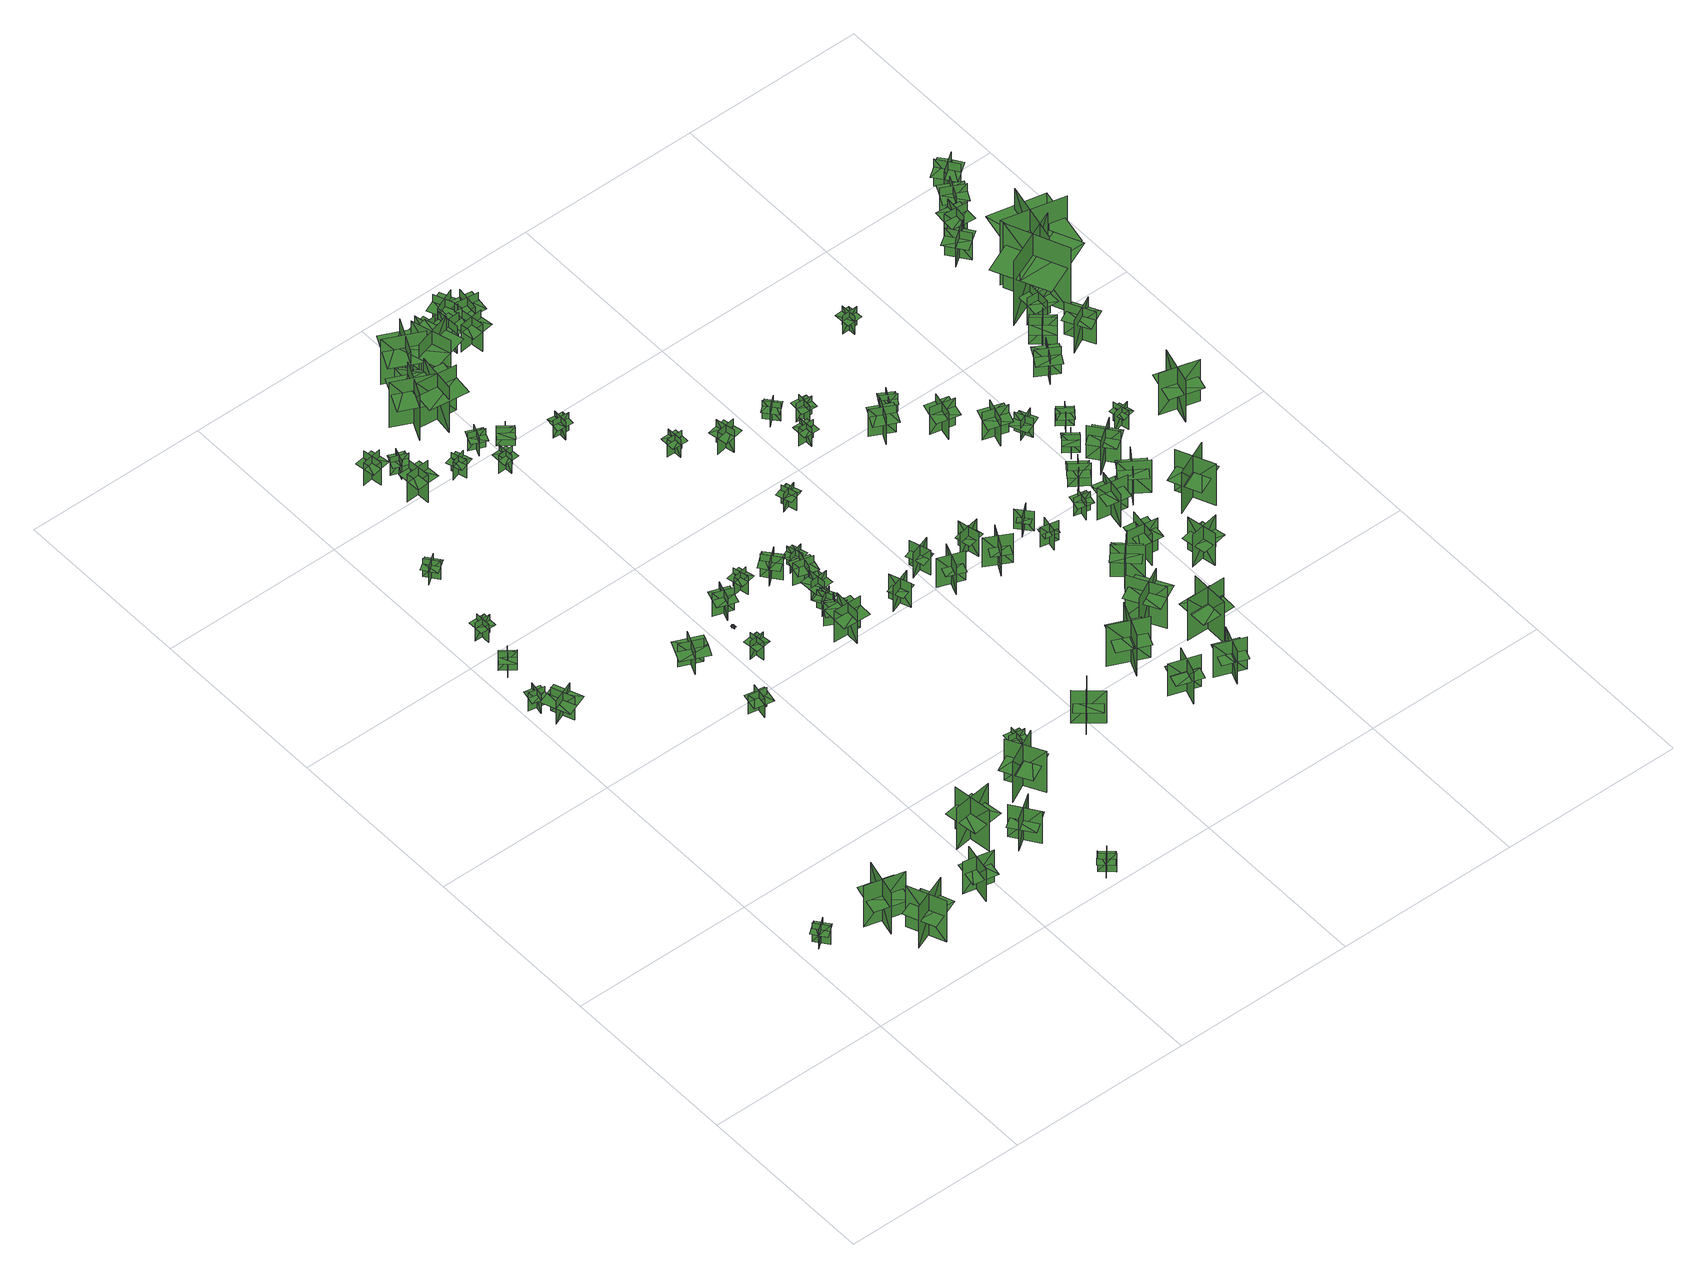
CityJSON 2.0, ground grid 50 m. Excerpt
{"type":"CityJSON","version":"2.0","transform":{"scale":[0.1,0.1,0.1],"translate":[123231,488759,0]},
"CityObjects":{
"tree1":{"type":"SolitaryVegetationObject","geometry":[{"type":"MultiSurface","lod":"1","boundaries":[[[0,1,2]],[[0,2,3]],[[4,5,6]],[[4,6,7]],[[8,9,10]],[[8,10,11]],[[8,11,12]],[[8,12,13]]]}]},
"tree2":{"type":"SolitaryVegetationObject","geometry":[{"type":"MultiSurface","lod":"1","boundaries":[[[14,15,16]],[[14,16,17]],[[18,19,20]],[[18,20,21]],[[22,23,24]],[[22,24,25]],[[22,26,27]],[[22,27,23]]]}]},
"tree3":{"type":"SolitaryVegetationObject","geometry":[{"type":"MultiSurface","lod":"1","boundaries":[[[28,29,30]],[[28,30,31]],[[32,33,34]],[[32,34,35]],[[36,37,38]],[[36,38,39]],[[36,40,41]],[[36,41,37]]]}]},
"tree4":{"type":"SolitaryVegetationObject","geometry":[{"type":"MultiSurface","lod":"1","boundaries":[[[42,43,44]],[[42,44,45]],[[46,47,48]],[[46,48,49]],[[50,51,52]],[[50,52,53]],[[50,53,54]],[[50,54,55]]]}]},
"tree5":{"type":"SolitaryVegetationObject","geometry":[{"type":"MultiSurface","lod":"1","boundaries":[[[56,57,58]],[[56,58,59]],[[60,61,62]],[[60,62,63]],[[64,65,66]],[[64,66,67]],[[64,67,68]],[[64,68,69]]]}]},
"tree6":{"type":"SolitaryVegetationObject","geometry":[{"type":"MultiSurface","lod":"1","boundaries":[[[70,71,72]],[[70,72,73]],[[74,75,76]],[[74,76,77]],[[78,79,80]],[[78,80,81]],[[78,81,82]],[[78,82,83]]]}]},
"tree7":{"type":"SolitaryVegetationObject","geometry":[{"type":"MultiSurface","lod":"1","boundaries":[[[84,85,86]],[[84,86,87]],[[88,89,90]],[[88,90,91]],[[92,93,94]],[[92,94,95]],[[92,96,97]],[[92,97,93]]]}]},
"tree8":{"type":"SolitaryVegetationObject","geometry":[{"type":"MultiSurface","lod":"1","boundaries":[[[98,99,100]],[[98,100,101]],[[102,103,104]],[[102,104,105]],[[106,107,108]],[[106,108,109]],[[106,109,110]],[[106,110,111]]]}]},
"tree9":{"type":"SolitaryVegetationObject","geometry":[{"type":"MultiSurface","lod":"1","boundaries":[[[112,113,114]],[[112,114,115]],[[116,117,118]],[[116,118,119]],[[120,121,122]],[[120,122,123]],[[120,123,124]],[[120,124,125]]]}]},
"tree10":{"type":"SolitaryVegetationObject","geometry":[{"type":"MultiSurface","lod":"1","boundaries":[[[126,127,128]],[[126,128,129]],[[130,131,132]],[[130,132,133]],[[134,135,136]],[[134,136,137]],[[134,138,139]],[[134,139,135]]]}]},
"tree11":{"type":"SolitaryVegetationObject","geometry":[{"type":"MultiSurface","lod":"1","boundaries":[[[140,141,142]],[[140,142,143]],[[144,145,146]],[[144,146,147]],[[148,149,150]],[[148,150,151]],[[148,151,152]],[[148,152,153]]]}]},
"tree12":{"type":"SolitaryVegetationObject","geometry":[{"type":"MultiSurface","lod":"1","boundaries":[[[154,155,156]],[[154,156,157]],[[158,159,160]],[[158,160,161]],[[162,163,164]],[[162,164,165]],[[162,166,167]],[[162,167,163]]]}]},
"tree13":{"type":"SolitaryVegetationObject","geometry":[{"type":"MultiSurface","lod":"1","boundaries":[[[168,169,170]],[[168,170,171]],[[172,173,174]],[[172,174,175]],[[176,177,178]],[[176,178,179]],[[176,179,180]],[[176,180,181]]]}]},
"tree14":{"type":"SolitaryVegetationObject","geometry":[{"type":"MultiSurface","lod":"1","boundaries":[[[182,183,184]],[[182,184,185]],[[186,187,188]],[[186,188,189]],[[190,191,192]],[[190,192,193]],[[190,193,194]],[[190,194,195]]]}]},
"tree15":{"type":"SolitaryVegetationObject","geometry":[{"type":"MultiSurface","lod":"1","boundaries":[[[196,197,198]],[[196,198,199]],[[200,201,202]],[[200,202,203]],[[204,205,206]],[[204,206,207]],[[204,207,208]],[[204,208,209]]]}]},
"tree16":{"type":"SolitaryVegetationObject","geometry":[{"type":"MultiSurface","lod":"1","boundaries":[[[210,211,212]],[[210,212,213]],[[214,215,216]],[[214,216,217]],[[218,219,220]],[[218,220,221]],[[218,222,223]],[[218,223,219]]]}]},
"tree17":{"type":"SolitaryVegetationObject","geometry":[{"type":"MultiSurface","lod":"1","boundaries":[[[224,225,226]],[[224,226,227]],[[228,229,230]],[[228,230,231]],[[232,233,234]],[[232,234,235]],[[232,235,236]],[[232,236,237]]]}]},
"tree18":{"type":"SolitaryVegetationObject","geometry":[{"type":"MultiSurface","lod":"1","boundaries":[[[238,239,240]],[[238,240,241]],[[242,243,244]],[[242,244,245]],[[246,247,248]],[[246,248,249]],[[246,249,250]],[[246,250,251]]]}]},
"tree19":{"type":"SolitaryVegetationObject","geometry":[{"type":"MultiSurface","lod":"1","boundaries":[[[252,253,254]],[[252,254,255]],[[256,257,258]],[[256,258,259]],[[260,261,262]],[[260,262,263]],[[260,263,264]],[[260,264,265]]]}]},
"tree20":{"type":"SolitaryVegetationObject","geometry":[{"type":"MultiSurface","lod":"1","boundaries":[[[266,267,268]],[[266,268,269]],[[270,271,272]],[[270,272,273]],[[274,275,276]],[[274,276,277]],[[274,277,278]],[[274,278,279]]]}]},
"tree21":{"type":"SolitaryVegetationObject","geometry":[{"type":"MultiSurface","lod":"1","boundaries":[[[280,281,282]],[[280,282,283]],[[284,285,286]],[[284,286,287]],[[288,289,290]],[[288,290,291]],[[288,291,292]],[[288,292,293]]]}]},
"tree22":{"type":"SolitaryVegetationObject","geometry":[{"type":"MultiSurface","lod":"1","boundaries":[[[294,295,296]],[[294,296,297]],[[298,299,300]],[[298,300,301]],[[302,303,304]],[[302,304,305]],[[302,305,306]],[[302,306,307]]]}]},
"tree23":{"type":"SolitaryVegetationObject","geometry":[{"type":"MultiSurface","lod":"1","boundaries":[[[308,309,310]],[[308,310,311]],[[312,313,314]],[[312,314,315]],[[316,317,318]],[[316,318,319]],[[316,319,320]],[[316,320,321]]]}]},
"tree24":{"type":"SolitaryVegetationObject","geometry":[{"type":"MultiSurface","lod":"1","boundaries":[[[322,323,324]],[[322,324,325]],[[326,327,328]],[[326,328,329]],[[330,331,332]],[[330,332,333]],[[330,333,334]],[[330,334,335]]]}]},
"tree25":{"type":"SolitaryVegetationObject","geometry":[{"type":"MultiSurface","lod":"1","boundaries":[[[336,337,338]],[[336,338,339]],[[340,341,342]],[[340,342,343]],[[344,345,346]],[[344,346,347]],[[344,347,348]],[[344,348,349]]]}]},
"tree26":{"type":"SolitaryVegetationObject","geometry":[{"type":"MultiSurface","lod":"1","boundaries":[[[350,351,352]],[[350,352,353]],[[354,355,356]],[[354,356,357]],[[358,359,360]],[[358,360,361]],[[358,361,362]],[[358,362,363]]]}]},
"tree27":{"type":"SolitaryVegetationObject","geometry":[{"type":"MultiSurface","lod":"1","boundaries":[[[364,365,366]],[[364,366,367]],[[368,369,370]],[[368,370,371]],[[372,373,374]],[[372,374,375]],[[372,375,376]],[[372,376,377]]]}]},
"tree28":{"type":"SolitaryVegetationObject","geometry":[{"type":"MultiSurface","lod":"1","boundaries":[[[378,379,380]],[[378,380,381]],[[382,383,384]],[[382,384,385]],[[386,387,388]],[[386,388,389]],[[386,389,390]],[[386,390,391]]]}]},
"tree29":{"type":"SolitaryVegetationObject","geometry":[{"type":"MultiSurface","lod":"1","boundaries":[[[392,393,394]],[[392,394,395]],[[396,397,398]],[[396,398,399]],[[400,401,402]],[[400,402,403]],[[400,403,404]],[[400,404,405]]]}]},
"tree30":{"type":"SolitaryVegetationObject","geometry":[{"type":"MultiSurface","lod":"1","boundaries":[[[406,407,408]],[[406,408,409]],[[410,411,412]],[[410,412,413]],[[414,415,416]],[[414,416,417]],[[414,417,418]],[[414,418,419]]]}]},
"tree31":{"type":"SolitaryVegetationObject","geometry":[{"type":"MultiSurface","lod":"1","boundaries":[[[420,421,422]],[[420,422,423]],[[424,425,426]],[[424,426,427]],[[428,429,430]],[[428,430,431]],[[428,431,432]],[[428,432,433]]]}]},
"tree32":{"type":"SolitaryVegetationObject","geometry":[{"type":"MultiSurface","lod":"1","boundaries":[[[434,435,436]],[[434,436,437]],[[438,439,440]],[[438,440,441]],[[442,443,444]],[[442,444,445]],[[442,445,446]],[[442,446,447]]]}]},
"tree33":{"type":"SolitaryVegetationObject","geometry":[{"type":"MultiSurface","lod":"1","boundaries":[[[448,449,450]],[[448,450,451]],[[452,453,454]],[[452,454,455]],[[456,457,458]],[[456,458,459]],[[456,459,460]],[[456,460,461]]]}]},
"tree34":{"type":"SolitaryVegetationObject","geometry":[{"type":"MultiSurface","lod":"1","boundaries":[[[462,463,464]],[[462,464,465]],[[466,467,468]],[[466,468,469]],[[470,471,472]],[[470,472,473]],[[470,473,474]],[[470,474,475]]]}]},
"tree35":{"type":"SolitaryVegetationObject","geometry":[{"type":"MultiSurface","lod":"1","boundaries":[[[476,477,478]],[[476,478,479]],[[480,481,482]],[[480,482,483]],[[484,485,486]],[[484,486,487]],[[484,487,488]],[[484,488,489]]]}]},
"tree36":{"type":"SolitaryVegetationObject","geometry":[{"type":"MultiSurface","lod":"1","boundaries":[[[490,491,492]],[[490,492,493]],[[494,495,496]],[[494,496,497]],[[498,499,500]],[[498,500,501]],[[498,502,503]],[[498,503,499]]]}]},
"tree37":{"type":"SolitaryVegetationObject","geometry":[{"type":"MultiSurface","lod":"1","boundaries":[[[504,505,506]],[[504,506,507]],[[508,509,510]],[[508,510,511]],[[512,513,514]],[[512,514,515]],[[512,515,516]],[[512,516,517]]]}]},
"tree38":{"type":"SolitaryVegetationObject","geometry":[{"type":"MultiSurface","lod":"1","boundaries":[[[518,519,520]],[[518,520,521]],[[522,523,524]],[[522,524,525]],[[526,527,528]],[[526,528,529]],[[526,529,530]],[[526,530,531]]]}]},
"tree39":{"type":"SolitaryVegetationObject","geometry":[{"type":"MultiSurface","lod":"1","boundaries":[[[532,533,534]],[[532,534,535]],[[536,537,538]],[[536,538,539]],[[540,541,542]],[[540,542,543]],[[540,543,544]],[[540,544,545]]]}]},
"tree40":{"type":"SolitaryVegetationObject","geometry":[{"type":"MultiSurface","lod":"1","boundaries":[[[546,547,548]],[[546,548,549]],[[550,551,552]],[[550,552,553]],[[554,555,556]],[[554,556,557]],[[554,557,558]],[[554,558,559]]]}]},
"tree41":{"type":"SolitaryVegetationObject","geometry":[{"type":"MultiSurface","lod":"1","boundaries":[[[560,561,562]],[[560,562,563]],[[564,565,566]],[[564,566,567]],[[568,569,570]],[[568,570,571]],[[568,571,572]],[[568,572,573]]]}]},
"tree42":{"type":"SolitaryVegetationObject","geometry":[{"type":"MultiSurface","lod":"1","boundaries":[[[574,575,576]],[[574,576,577]],[[578,579,580]],[[578,580,581]],[[582,583,584]],[[582,584,585]],[[582,585,586]],[[582,586,587]]]}]},
"tree43":{"type":"SolitaryVegetationObject","geometry":[{"type":"MultiSurface","lod":"1","boundaries":[[[588,589,590]],[[588,590,591]],[[592,593,594]],[[592,594,595]],[[596,597,598]],[[596,598,599]],[[596,599,600]],[[596,600,601]]]}]},
"tree44":{"type":"SolitaryVegetationObject","geometry":[{"type":"MultiSurface","lod":"1","boundaries":[[[602,603,604]],[[602,604,605]],[[606,607,608]],[[606,608,609]],[[610,611,612]],[[610,612,613]],[[610,613,614]],[[610,614,615]]]}]},
"tree45":{"type":"SolitaryVegetationObject","geometry":[{"type":"MultiSurface","lod":"1","boundaries":[[[616,617,618]],[[616,618,619]],[[620,621,622]],[[620,622,623]],[[624,625,626]],[[624,626,627]],[[624,627,628]],[[624,628,629]]]}]},
"tree46":{"type":"SolitaryVegetationObject","geometry":[{"type":"MultiSurface","lod":"1","boundaries":[[[630,631,632]],[[630,632,633]],[[634,635,636]],[[634,636,637]],[[638,639,640]],[[638,640,641]],[[638,641,642]],[[638,642,643]]]}]},
"tree47":{"type":"SolitaryVegetationObject","geometry":[{"type":"MultiSurface","lod":"1","boundaries":[[[644,645,646]],[[644,646,647]],[[648,649,650]],[[648,650,651]],[[652,653,654]],[[652,654,655]],[[652,655,656]],[[652,656,657]]]}]},
"tree48":{"type":"SolitaryVegetationObject","geometry":[{"type":"MultiSurface","lod":"1","boundaries":[[[658,659,660]],[[658,660,661]],[[662,663,664]],[[662,664,665]],[[666,667,668]],[[666,668,669]],[[666,669,670]],[[666,670,671]]]}]},
"tree49":{"type":"SolitaryVegetationObject","geometry":[{"type":"MultiSurface","lod":"1","boundaries":[[[672,673,674]],[[672,674,675]],[[676,677,678]],[[676,678,679]],[[680,681,682]],[[680,682,683]],[[680,683,684]],[[680,684,685]]]}]},
"tree50":{"type":"SolitaryVegetationObject","geometry":[{"type":"MultiSurface","lod":"1","boundaries":[[[686,687,688]],[[686,688,689]],[[690,691,692]],[[690,692,693]],[[694,695,696]],[[694,696,697]],[[694,698,699]],[[694,699,695]]]}]},
"tree51":{"type":"SolitaryVegetationObject","geometry":[{"type":"MultiSurface","lod":"1","boundaries":[[[700,701,702]],[[700,702,703]],[[704,705,706]],[[704,706,707]],[[708,709,710]],[[708,710,711]],[[708,711,712]],[[708,712,713]]]}]},
"tree52":{"type":"SolitaryVegetationObject","geometry":[{"type":"MultiSurface","lod":"1","boundaries":[[[714,715,716]],[[714,716,717]],[[718,719,720]],[[718,720,721]],[[722,723,724]],[[722,724,725]],[[722,726,727]],[[722,727,723]]]}]},
"tree53":{"type":"SolitaryVegetationObject","geometry":[{"type":"MultiSurface","lod":"1","boundaries":[[[728,729,730]],[[728,730,731]],[[732,733,734]],[[732,734,735]],[[736,737,738]],[[736,738,739]],[[736,739,740]],[[736,740,741]]]}]},
"tree54":{"type":"SolitaryVegetationObject","geometry":[{"type":"MultiSurface","lod":"1","boundaries":[[[742,743,744]],[[742,744,745]],[[746,747,748]],[[746,748,749]],[[750,751,752]],[[750,752,753]],[[750,753,754]],[[750,754,755]]]}]},
"tree55":{"type":"SolitaryVegetationObject","geometry":[{"type":"MultiSurface","lod":"1","boundaries":[[[756,757,758]],[[756,758,759]],[[760,761,762]],[[760,762,763]],[[764,765,766]],[[764,766,767]],[[764,767,768]],[[764,768,769]]]}]},
"tree56":{"type":"SolitaryVegetationObject","geometry":[{"type":"MultiSurface","lod":"1","boundaries":[[[770,771,772]],[[770,772,773]],[[774,775,776]],[[774,776,777]],[[778,779,780]],[[778,780,781]],[[778,781,782]],[[778,782,783]]]}]},
"tree57":{"type":"SolitaryVegetationObject","geometry":[{"type":"MultiSurface","lod":"1","boundaries":[[[784,785,786]],[[784,786,787]],[[788,789,790]],[[788,790,791]],[[792,793,794]],[[792,794,795]],[[792,795,796]],[[792,796,797]]]}]},
"tree58":{"type":"SolitaryVegetationObject","geometry":[{"type":"MultiSurface","lod":"1","boundaries":[[[798,799,800]],[[798,800,801]],[[802,803,804]],[[802,804,805]],[[806,807,808]],[[806,808,809]],[[806,810,811]],[[806,811,807]]]}]},
"tree59":{"type":"SolitaryVegetationObject","geometry":[{"type":"MultiSurface","lod":"1","boundaries":[[[812,813,814]],[[812,814,815]],[[816,817,818]],[[816,818,819]],[[820,821,822]],[[820,822,823]],[[820,824,825]],[[820,825,821]]]}]},
"tree60":{"type":"SolitaryVegetationObject","geometry":[{"type":"MultiSurface","lod":"1","boundaries":[[[826,827,828]],[[826,828,829]],[[830,831,832]],[[830,832,833]],[[834,835,836]],[[834,836,837]],[[834,837,838]],[[834,838,839]]]}]},
"tree61":{"type":"SolitaryVegetationObject","geometry":[{"type":"MultiSurface","lod":"1","boundaries":[[[840,841,842]],[[840,842,843]],[[844,845,846]],[[844,846,847]],[[848,849,850]],[[848,850,851]],[[848,852,853]],[[848,853,849]]]}]},
"tree62":{"type":"SolitaryVegetationObject","geometry":[{"type":"MultiSurface","lod":"1","boundaries":[[[854,855,856]],[[854,856,857]],[[858,859,860]],[[858,860,861]],[[862,863,864]],[[862,864,865]],[[862,865,866]],[[862,866,867]]]}]},
"tree63":{"type":"SolitaryVegetationObject","geometry":[{"type":"MultiSurface","lod":"1","boundaries":[[[868,869,870]],[[868,870,871]],[[872,873,874]],[[872,874,875]],[[876,877,878]],[[876,878,879]],[[876,879,880]],[[876,880,881]]]}]},
"tree64":{"type":"SolitaryVegetationObject","geometry":[{"type":"MultiSurface","lod":"1","boundaries":[[[882,883,884]],[[882,884,885]],[[886,887,888]],[[886,888,889]],[[890,891,892]],[[890,892,893]],[[890,893,894]],[[890,894,895]]]}]},
"tree65":{"type":"SolitaryVegetationObject","geometry":[{"type":"MultiSurface","lod":"1","boundaries":[[[896,897,898]],[[896,898,899]],[[900,901,902]],[[900,902,903]],[[904,905,906]],[[904,906,907]],[[904,908,909]],[[904,909,905]]]}]},
"tree66":{"type":"SolitaryVegetationObject","geometry":[{"type":"MultiSurface","lod":"1","boundaries":[[[910,911,912]],[[910,912,913]],[[914,915,916]],[[914,916,917]],[[918,919,920]],[[918,920,921]],[[918,921,922]],[[918,922,923]]]}]},
"tree67":{"type":"SolitaryVegetationObject","geometry":[{"type":"MultiSurface","lod":"1","boundaries":[[[924,925,926]],[[924,926,927]],[[928,929,930]],[[928,930,931]],[[932,933,934]],[[932,934,935]],[[932,935,936]],[[932,936,937]]]}]},
"tree68":{"type":"SolitaryVegetationObject","geometry":[{"type":"MultiSurface","lod":"1","boundaries":[[[938,939,940]],[[938,940,941]],[[942,943,944]],[[942,944,945]],[[946,947,948]],[[946,948,949]],[[946,950,951]],[[946,951,947]]]}]},
"tree69":{"type":"SolitaryVegetationObject","geometry":[{"type":"MultiSurface","lod":"1","boundaries":[[[952,953,954]],[[952,954,955]],[[956,957,958]],[[956,958,959]],[[960,961,962]],[[960,962,963]],[[960,963,964]],[[960,964,965]]]}]},
"tree70":{"type":"SolitaryVegetationObject","geometry":[{"type":"MultiSurface","lod":"1","boundaries":[[[966,967,968]],[[966,968,969]],[[970,971,972]],[[970,972,973]],[[974,975,976]],[[974,976,977]],[[974,977,978]],[[974,978,979]]]}]},
"tree71":{"type":"SolitaryVegetationObject","geometry":[{"type":"MultiSurface","lod":"1","boundaries":[[[980,981,982]],[[980,982,983]],[[984,985,986]],[[984,986,987]],[[988,989,990]],[[988,990,991]],[[988,992,993]],[[988,993,989]]]}]},
"tree72":{"type":"SolitaryVegetationObject","geometry":[{"type":"MultiSurface","lod":"1","boundaries":[[[994,995,996]],[[994,996,997]],[[998,999,1000]],[[998,1000,1001]],[[1002,1003,1004]],[[1002,1004,1005]],[[1002,1006,1007]],[[1002,1007,1003]]]}]},
"tree73":{"type":"SolitaryVegetationObject","geometry":[{"type":"MultiSurface","lod":"1","boundaries":[[[1008,1009,1010]],[[1008,1010,1011]],[[1012,1013,1014]],[[1012,1014,1015]],[[1016,1017,1018]],[[1016,1018,1019]],[[1016,1019,1020]],[[1016,1020,1021]]]}]},
"tree74":{"type":"SolitaryVegetationObject","geometry":[{"type":"MultiSurface","lod":"1","boundaries":[[[1022,1023,1024]],[[1022,1024,1025]],[[1026,1027,1028]],[[1026,1028,1029]],[[1030,1031,1032]],[[1030,1032,1033]],[[1030,1033,1034]],[[1030,1034,1035]]]}]},
"tree75":{"type":"SolitaryVegetationObject","geometry":[{"type":"MultiSurface","lod":"1","boundaries":[[[1036,1037,1038]],[[1036,1038,1039]],[[1040,1041,1042]],[[1040,1042,1043]],[[1044,1045,1046]],[[1044,1046,1047]],[[1044,1047,1048]],[[1044,1048,1049]]]}]},
"tree76":{"type":"SolitaryVegetationObject","geometry":[{"type":"MultiSurface","lod":"1","boundaries":[[[1050,1051,1052]],[[1050,1052,1053]],[[1054,1055,1056]],[[1054,1056,1057]],[[1058,1059,1060]],[[1058,1060,1061]],[[1058,1062,1063]],[[1058,1063,1059]]]}]},
"tree77":{"type":"SolitaryVegetationObject","geometry":[{"type":"MultiSurface","lod":"1","boundaries":[[[1064,1065,1066]],[[1064,1066,1067]],[[1068,1069,1070]],[[1068,1070,1071]],[[1072,1073,1074]],[[1072,1074,1075]],[[1072,1075,1076]],[[1072,1076,1077]]]}]},
"tree78":{"type":"SolitaryVegetationObject","geometry":[{"type":"MultiSurface","lod":"1","boundaries":[[[1078,1079,1080]],[[1078,1080,1081]],[[1082,1083,1084]],[[1082,1084,1085]],[[1086,1087,1088]],[[1086,1088,1089]],[[1086,1089,1090]],[[1086,1090,1091]]]}]},
"tree79":{"type":"SolitaryVegetationObject","geometry":[{"type":"MultiSurface","lod":"1","boundaries":[[[1092,1093,1094]],[[1092,1094,1095]],[[1096,1097,1098]],[[1096,1098,1099]],[[1100,1101,1102]],[[1100,1102,1103]],[[1100,1104,1105]],[[1100,1105,1101]]]}]},
"tree80":{"type":"SolitaryVegetationObject","geometry":[{"type":"MultiSurface","lod":"1","boundaries":[[[1106,1107,1108]],[[1106,1108,1109]],[[1110,1111,1112]],[[1110,1112,1113]],[[1114,1115,1116]],[[1114,1116,1117]],[[1114,1118,1119]],[[1114,1119,1115]]]}]},
"tree81":{"type":"SolitaryVegetationObject","geometry":[{"type":"MultiSurface","lod":"1","boundaries":[[[1120,1121,1122]],[[1120,1122,1123]],[[1124,1125,1126]],[[1124,1126,1127]],[[1128,1129,1130]],[[1128,1130,1131]],[[1128,1131,1132]],[[1128,1132,1133]]]}]},
"tree82":{"type":"SolitaryVegetationObject","geometry":[{"type":"MultiSurface","lod":"1","boundaries":[[[1134,1135,1136]],[[1134,1136,1137]],[[1138,1139,1140]],[[1138,1140,1141]],[[1142,1143,1144]],[[1142,1144,1145]],[[1142,1145,1146]],[[1142,1146,1147]]]}]},
"tree83":{"type":"SolitaryVegetationObject","geometry":[{"type":"MultiSurface","lod":"1","boundaries":[[[1148,1149,1150]],[[1148,1150,1151]],[[1152,1153,1154]],[[1152,1154,1155]],[[1156,1157,1158]],[[1156,1158,1159]],[[1156,1160,1161]],[[1156,1161,1157]]]}]},
"tree84":{"type":"SolitaryVegetationObject","geometry":[{"type":"MultiSurface","lod":"1","boundaries":[[[1162,1163,1164]],[[1162,1164,1165]],[[1166,1167,1168]],[[1166,1168,1169]],[[1170,1171,1172]],[[1170,1172,1173]],[[1170,1173,1174]],[[1170,1174,1175]]]}]},
"tree85":{"type":"SolitaryVegetationObject","geometry":[{"type":"MultiSurface","lod":"1","boundaries":[[[1176,1177,1178]],[[1176,1178,1179]],[[1180,1181,1182]],[[1180,1182,1183]],[[1184,1185,1186]],[[1184,1186,1187]],[[1184,1187,1188]],[[1184,1188,1189]]]}]},
"tree86":{"type":"SolitaryVegetationObject","geometry":[{"type":"MultiSurface","lod":"1","boundaries":[[[1190,1191,1192]],[[1190,1192,1193]],[[1194,1195,1196]],[[1194,1196,1197]],[[1198,1199,1200]],[[1198,1200,1201]],[[1198,1202,1203]],[[1198,1203,1199]]]}]},
"tree87":{"type":"SolitaryVegetationObject","geometry":[{"type":"MultiSurface","lod":"1","boundaries":[[[1204,1205,1206]],[[1204,1206,1207]],[[1208,1209,1210]],[[1208,1210,1211]],[[1212,1213,1214]],[[1212,1214,1215]],[[1212,1216,1217]],[[1212,1217,1213]]]}]},
"tree88":{"type":"SolitaryVegetationObject","geometry":[{"type":"MultiSurface","lod":"1","boundaries":[[[1218,1219,1220]],[[1218,1220,1221]],[[1222,1223,1224]],[[1222,1224,1225]],[[1226,1227,1228]],[[1226,1228,1229]],[[1226,1229,1230]],[[1226,1230,1231]]]}]},
"tree89":{"type":"SolitaryVegetationObject","geometry":[{"type":"MultiSurface","lod":"1","boundaries":[[[1232,1233,1234]],[[1232,1234,1235]],[[1236,1237,1238]],[[1236,1238,1239]],[[1240,1241,1242]],[[1240,1242,1243]],[[1240,1243,1244]],[[1240,1244,1245]]]}]},
"tree90":{"type":"SolitaryVegetationObject","geometry":[{"type":"MultiSurface","lod":"1","boundaries":[[[1246,1247,1248]],[[1246,1248,1249]],[[1250,1251,1252]],[[1250,1252,1253]],[[1254,1255,1256]],[[1254,1256,1257]],[[1254,1257,1258]],[[1254,1258,1259]]]}]},
"tree91":{"type":"SolitaryVegetationObject","geometry":[{"type":"MultiSurface","lod":"1","boundaries":[[[1260,1261,1262]],[[1260,1262,1263]],[[1264,1265,1266]],[[1264,1266,1267]],[[1268,1269,1270]],[[1268,1270,1271]],[[1268,1271,1272]],[[1268,1272,1273]]]}]},
"tree92":{"type":"SolitaryVegetationObject","geometry":[{"type":"MultiSurface","lod":"1","boundaries":[[[1274,1275,1276]],[[1274,1276,1277]],[[1278,1279,1280]],[[1278,1280,1281]],[[1282,1283,1284]],[[1282,1284,1285]],[[1282,1285,1286]],[[1282,1286,1287]]]}]},
"tree93":{"type":"SolitaryVegetationObject","geometry":[{"type":"MultiSurface","lod":"1","boundaries":[[[1288,1289,1290]],[[1288,1290,1291]],[[1292,1293,1294]],[[1292,1294,1295]],[[1296,1297,1298]],[[1296,1298,1299]],[[1296,1299,1300]],[[1296,1300,1301]]]}]},
"tree94":{"type":"SolitaryVegetationObject","geometry":[{"type":"MultiSurface","lod":"1","boundaries":[[[1302,1303,1304]],[[1302,1304,1305]],[[1306,1307,1308]],[[1306,1308,1309]],[[1310,1311,1312]],[[1310,1312,1313]],[[1310,1313,1314]],[[1310,1314,1315]]]}]}
},
"vertices":[
[47,307,14],[74,272,14],[74,272,76],[47,307,76],[43,278,14],[78,305,14],[78,305,76],[43,278,76],[43,278,59],[57,260,59],[92,287,59],[78,305,59],[65,323,59],[30,296,59],
[174,271,6],[279,244,6],[279,244,146],[174,271,146],[209,213,6],[209,213,146],[235,318,146],[235,318,6],[181,273,92],[273,250,92],[284,293,92],[192,316,92],[170,229,92],[262,206,92],
[225,130,14],[325,171,14],[325,171,154],[225,130,154],[288,104,14],[288,104,154],[246,204,154],[246,204,14],[230,136,100],[317,172,100],[300,213,100],[213,177,100],[247,94,100],[334,130,100],
[29,1278,15],[38,1322,15],[38,1322,77],[29,1278,77],[54,1294,15],[11,1303,15],[11,1303,77],[54,1294,77],[54,1294,60],[58,1316,60],[15,1325,60],[11,1303,60],[6,1282,60],[50,1273,60],
[34,1229,15],[34,1229,93],[96,1254,93],[96,1254,15],[53,1271,15],[53,1271,93],[76,1211,93],[76,1211,15],[49,1280,68],[18,1267,68],[47,1193,68],[79,1205,68],[110,1217,68],[80,1292,68],
[71,1453,13],[44,1418,13],[44,1418,75],[71,1453,75],[42,1450,13],[77,1423,13],[77,1423,75],[42,1450,75],[42,1450,58],[28,1432,58],[63,1405,58],[77,1423,58],[91,1440,58],[56,1467,58],
[459,229,13],[443,146,13],[443,146,122],[459,229,122],[416,199,13],[416,199,122],[498,183,122],[498,183,13],[461,223,80],[448,151,80],[481,144,80],[495,216,80],[427,229,80],[413,157,80],
[81,1576,15],[81,1532,15],[81,1532,77],[81,1576,77],[60,1556,15],[104,1555,15],[104,1555,77],[60,1556,77],[60,1556,59],[60,1534,59],[104,1533,59],[104,1555,59],[105,1578,59],[60,1578,59],
[128,1791,15],[92,1764,15],[92,1764,76],[128,1791,76],[99,1795,15],[125,1760,15],[125,1760,76],[99,1795,76],[99,1795,59],[81,1782,59],[107,1747,59],[125,1760,59],[143,1773,59],[116,1808,59],
[542,377,8],[556,270,8],[556,270,148],[542,377,148],[501,323,8],[501,323,148],[609,337,148],[609,337,8],[547,371,94],[559,277,94],[603,283,94],[591,376,94],[502,365,94],[514,271,94],
[448,954,19],[398,963,19],[398,963,83],[448,954,83],[430,979,19],[430,979,83],[421,930,83],[421,930,19],[430,979,61],[403,984,61],[394,935,61],[421,930,61],[448,925,61],[457,975,61],
[616,275,12],[664,206,12],[664,206,121],[616,275,121],[607,223,12],[607,223,121],[676,271,121],[676,271,12],[621,272,79],[664,212,79],[692,232,79],[649,292,79],[592,252,79],[635,192,79],
[706,53,13],[739,24,13],[739,24,75],[706,53,75],[708,24,13],[737,57,13],[737,57,75],[708,24,75],[708,24,57],[724,9,57],[754,43,57],[737,57,57],[720,72,57],[691,38,57],
[414,1205,15],[414,1205,93],[387,1144,93],[387,1144,15],[430,1163,15],[430,1163,93],[371,1189,93],[371,1189,15],[439,1159,67],[452,1190,67],[379,1222,67],[365,1191,67],[352,1160,67],[425,1128,67],
[230,2112,22],[176,2103,22],[176,2103,99],[230,2112,99],[200,2133,22],[209,2079,22],[209,2079,99],[200,2133,99],[200,2133,77],[173,2129,77],[182,2074,77],[209,2079,77],[237,2083,77],[228,2138,77],
[795,405,7],[699,355,7],[699,355,147],[795,405,147],[730,425,7],[730,425,147],[781,329,147],[781,329,7],[791,398,93],[707,354,93],[728,315,93],[812,359,93],[770,438,93],[686,394,93],
[292,2008,13],[226,2004,13],[226,2004,106],[292,2008,106],[259,2037,13],[263,1971,13],[263,1971,106],[259,2037,106],[259,2037,80],[226,2036,80],[230,1969,80],[263,1971,80],[296,1973,80],[292,2039,80],
[535,1120,16],[540,1076,16],[540,1076,77],[535,1120,77],[516,1097,16],[560,1102,16],[560,1102,77],[516,1097,77],[516,1097,60],[519,1075,60],[563,1080,60],[560,1102,60],[558,1124,60],[514,1119,60],
[246,2090,20],[288,2074,20],[288,2074,82],[246,2090,82],[258,2063,20],[274,2104,20],[274,2104,82],[258,2063,82],[258,2063,65],[279,2055,65],[295,2096,65],[274,2104,65],[254,2112,65],[238,2071,65],
[550,1198,17],[557,1198,17],[557,1209,17],[550,1209,17],[553,1198,20],[553,1198,13],[553,1209,13],[553,1209,20],[553,1206,20],[557,1206,20],[557,1206,13],[553,1206,13],[550,1206,13],[550,1206,20],
[557,1229,15],[575,1281,15],[575,1281,92],[557,1229,92],[590,1245,15],[538,1262,15],[538,1262,92],[590,1245,92],[590,1245,70],[599,1271,70],[547,1289,70],[538,1262,70],[529,1236,70],[582,1218,70],
[810,494,15],[805,450,15],[805,450,76],[810,494,76],[787,476,15],[831,471,15],[831,471,76],[787,476,76],[787,476,59],[785,454,59],[829,449,59],[831,471,59],[833,493,59],[789,498,59],
[396,2004,13],[354,1990,13],[354,1990,74],[396,2004,74],[370,2017,13],[383,1975,13],[383,1975,74],[370,2017,74],[370,2017,57],[349,2011,57],[362,1968,57],[383,1975,57],[405,1982,57],[391,2024,57],
[662,1289,16],[619,1280,16],[619,1280,77],[662,1289,77],[638,1305,16],[647,1262,16],[647,1262,77],[638,1305,77],[638,1305,60],[616,1301,60],[625,1257,60],[647,1262,60],[669,1266,60],[659,1310,60],
[743,978,14],[747,1055,14],[747,1055,121],[743,978,121],[782,1013,14],[704,1016,14],[704,1016,121],[782,1013,121],[782,1013,91],[783,1052,91],[706,1055,91],[704,1016,91],[703,977,91],[780,974,91],
[473,1918,13],[471,1962,13],[471,1962,75],[473,1918,75],[493,1940,13],[449,1938,13],[449,1938,75],[493,1940,75],[493,1940,58],[492,1962,58],[448,1960,58],[449,1938,58],[450,1916,58],[494,1918,58],
[448,2170,11],[349,2217,11],[349,2217,165],[448,2170,165],[424,2240,11],[377,2140,11],[377,2140,165],[424,2240,165],[424,2240,122],[374,2263,122],[327,2163,122],[377,2140,122],[427,2116,122],[474,2216,122],
[731,1034,16],[758,1083,16],[758,1083,93],[731,1034,93],[767,1044,16],[718,1071,16],[718,1071,93],[767,1044,93],[767,1044,71],[780,1069,71],[731,1095,71],[718,1071,71],[705,1047,71],[753,1020,71],
[468,2051,13],[450,2010,13],[450,2010,75],[468,2051,75],[440,2040,13],[481,2023,13],[481,2023,75],[440,2040,75],[440,2040,57],[432,2020,57],[472,2002,57],[481,2023,57],[490,2043,57],[449,2060,57],
[735,1097,15],[774,1117,15],[774,1117,77],[735,1097,77],[762,1088,15],[743,1127,15],[743,1127,77],[762,1088,77],[762,1088,60],[782,1098,60],[763,1137,60],[743,1127,60],[723,1118,60],[743,1078,60],
[446,2114,12],[459,2224,12],[459,2224,166],[446,2114,166],[504,2159,12],[395,2172,12],[395,2172,166],[504,2159,166],[504,2159,123],[511,2214,123],[401,2227,123],[395,2172,123],[388,2117,123],[498,2104,123],
[706,1288,16],[740,1245,16],[740,1245,92],[706,1288,92],[702,1251,16],[745,1286,16],[745,1286,92],[702,1251,92],[702,1251,71],[719,1230,71],[762,1265,71],[745,1286,71],[727,1308,71],[684,1273,71],
[531,2012,14],[504,1977,14],[504,1977,75],[531,2012,75],[502,2009,14],[537,1982,14],[537,1982,75],[502,2009,75],[502,2009,58],[488,1991,58],[523,1964,58],[537,1982,58],[550,1999,58],[515,2026,58],
[749,1154,15],[799,1158,15],[799,1158,79],[749,1154,79],[773,1134,15],[773,1134,79],[768,1185,79],[768,1185,15],[773,1134,57],[800,1136,57],[796,1187,57],[768,1185,57],[741,1182,57],[745,1132,57],
[466,2235,11],[424,2287,11],[424,2287,104],[466,2235,104],[471,2279,11],[419,2238,11],[419,2238,104],[471,2279,104],[471,2279,78],[450,2305,78],[398,2264,78],[419,2238,78],[439,2212,78],[492,2253,78],
[967,465,8],[1031,411,8],[1031,411,118],[967,465,118],[971,413,8],[971,413,118],[1026,477,118],[1026,477,8],[973,464,76],[1029,417,76],[1051,443,76],[995,490,76],[950,438,76],[1006,390,76],
[799,1204,15],[746,1218,15],[746,1218,92],[799,1204,92],[781,1236,15],[767,1183,15],[767,1183,92],[781,1236,92],[781,1236,70],[754,1243,70],[740,1190,70],[767,1183,70],[794,1176,70],[808,1229,70],
[766,1251,15],[809,1264,15],[809,1264,77],[766,1251,77],[792,1237,15],[779,1280,15],[779,1280,77],[792,1237,77],[792,1237,60],[813,1244,60],[801,1286,60],[779,1280,60],[758,1273,60],[771,1231,60],
[523,2290,9],[423,2338,9],[423,2338,163],[523,2290,163],[499,2360,9],[451,2261,9],[451,2261,163],[499,2360,163],[499,2360,120],[449,2384,120],[401,2285,120],[451,2261,120],[501,2236,120],[549,2336,120],
[528,2250,12],[470,2217,12],[470,2217,104],[528,2250,104],[485,2262,12],[518,2204,12],[518,2204,104],[485,2262,104],[485,2262,78],[456,2245,78],[489,2187,78],[518,2204,78],[547,2220,78],[514,2278,78],
[874,1003,15],[932,1024,15],[932,1024,97],[874,1003,97],[914,985,15],[893,1043,15],[893,1043,97],[914,985,97],[911,991,66],[935,1000,66],[921,1041,66],[897,1032,66],[873,1024,66],[887,983,66],
[481,2267,10],[588,2297,10],[588,2297,164],[481,2267,164],[546,2230,10],[516,2337,10],[516,2337,164],[546,2230,164],[546,2230,121],[599,2245,121],[569,2352,121],[516,2337,121],[462,2322,121],[492,2215,121],
[619,1942,15],[663,1938,15],[663,1938,76],[619,1942,76],[638,1919,15],[642,1963,15],[642,1963,76],[638,1919,76],[638,1919,59],[660,1917,59],[664,1961,59],[642,1963,59],[620,1965,59],[616,1921,59],
[583,2324,10],[569,2389,10],[569,2389,102],[583,2324,102],[607,2361,10],[542,2348,10],[542,2348,102],[607,2361,102],[607,2361,76],[600,2394,76],[535,2380,76],[542,2348,76],[549,2315,76],[614,2329,76],
[622,2297,14],[620,2363,14],[620,2363,106],[622,2297,106],[653,2329,14],[586,2327,14],[586,2327,106],[653,2329,106],[653,2329,80],[651,2362,80],[585,2360,80],[586,2327,80],[587,2293,80],[654,2296,80],
[808,1702,16],[808,1747,16],[808,1747,77],[808,1702,77],[829,1723,16],[785,1723,16],[785,1723,77],[829,1723,77],[829,1723,60],[829,1746,60],[784,1745,60],[785,1723,60],[785,1701,60],[829,1701,60],
[894,1438,17],[907,1396,17],[907,1396,79],[894,1438,79],[880,1412,17],[922,1425,17],[922,1425,79],[880,1412,79],[880,1412,62],[887,1391,62],[929,1404,62],[922,1425,62],[916,1446,62],[874,1433,62],
[1000,1097,13],[1018,1039,13],[1018,1039,95],[1000,1097,95],[980,1058,13],[1038,1077,13],[1038,1077,95],[980,1058,95],[987,1061,64],[994,1036,64],[1036,1049,64],[1028,1074,64],[1020,1098,64],[979,1085,64],
[1023,952,13],[1049,1020,13],[1049,1020,112],[1023,952,112],[1070,973,13],[1002,999,13],[1002,999,112],[1070,973,112],[1063,976,74],[1074,1004,74],[1025,1023,74],[1014,995,74],[1003,966,74],[1052,947,74],
[1274,356,14],[1194,382,14],[1194,382,123],[1274,356,123],[1250,403,14],[1250,403,123],[1224,323,123],[1224,323,14],[1268,355,81],[1198,377,81],[1188,345,81],[1257,322,81],[1279,388,81],[1209,411,81],
[697,2301,16],[631,2293,16],[631,2293,108],[697,2301,108],[663,2328,16],[671,2262,16],[671,2262,108],[663,2328,108],[663,2328,82],[630,2324,82],[638,2258,82],[671,2262,82],[704,2267,82],[696,2332,82],
[1181,481,11],[1224,580,11],[1224,580,151],[1181,481,151],[1244,506,11],[1244,506,151],[1145,550,151],[1145,550,11],[1180,489,97],[1218,575,97],[1177,593,97],[1139,507,97],[1221,471,97],[1259,557,97],
[688,2399,10],[626,2373,10],[626,2373,102],[688,2399,102],[647,2416,10],[672,2355,10],[672,2355,102],[647,2416,102],[647,2416,77],[616,2403,77],[642,2342,77],[672,2355,77],[703,2367,77],[678,2429,77],
[730,2349,14],[664,2357,14],[664,2357,107],[730,2349,107],[703,2384,14],[694,2318,14],[694,2318,107],[703,2384,107],[703,2384,81],[670,2388,81],[662,2322,81],[694,2318,81],[727,2314,81],[736,2380,81],
[916,1635,14],[905,1689,14],[905,1689,91],[916,1635,91],[937,1665,14],[882,1655,14],[882,1655,91],[937,1665,91],[937,1665,69],[931,1693,69],[877,1682,69],[882,1655,69],[887,1628,69],[942,1638,69],
[1105,1036,13],[1166,1049,13],[1166,1049,95],[1105,1036,95],[1142,1012,13],[1129,1072,13],[1129,1072,95],[1142,1012,95],[1141,1019,64],[1166,1024,64],[1156,1067,64],[1132,1062,64],[1107,1056,64],[1116,1014,64],
[1142,930,13],[1177,995,13],[1177,995,111],[1142,930,111],[1192,946,13],[1127,981,13],[1127,981,111],[1192,946,111],[1185,950,74],[1199,977,74],[1153,1001,74],[1139,974,74],[1125,947,74],[1171,923,74],
[1345,309,13],[1375,387,13],[1375,387,123],[1345,309,123],[1393,330,13],[1393,330,123],[1314,361,123],[1314,361,13],[1344,315,81],[1370,383,81],[1338,396,81],[1312,327,81],[1377,302,81],[1403,371,81],
[1285,648,8],[1336,555,8],[1336,555,149],[1285,648,149],[1262,568,8],[1355,618,8],[1355,618,149],[1262,568,149],[1290,640,113],[1336,555,113],[1373,574,113],[1327,660,113],[1253,620,113],[1299,535,113],
[1069,1535,13],[1069,1579,13],[1069,1579,75],[1069,1535,75],[1090,1555,13],[1046,1556,13],[1046,1556,75],[1090,1555,75],[1090,1555,58],[1090,1578,58],[1046,1578,58],[1046,1556,58],[1046,1534,58],[1090,1533,58],
[1456,492,10],[1347,493,10],[1347,493,150],[1456,492,150],[1408,540,10],[1408,540,150],[1407,432,150],[1407,432,10],[1449,488,96],[1354,488,96],[1354,444,96],[1448,444,96],[1449,533,96],[1355,534,96],
[1065,1644,15],[1036,1678,15],[1036,1678,76],[1065,1644,76],[1067,1674,15],[1033,1645,15],[1033,1645,76],[1067,1674,76],[1067,1674,59],[1053,1691,59],[1019,1662,59],[1033,1645,59],[1048,1628,59],[1082,1657,59],
[1320,933,14],[1272,943,14],[1272,943,80],[1320,933,80],[1300,962,14],[1291,914,14],[1291,914,80],[1300,962,80],[1299,957,55],[1279,960,55],[1273,926,55],[1293,923,55],[1313,919,55],[1319,953,55],
[1260,995,13],[1298,1027,13],[1298,1027,78],[1260,995,78],[1295,993,13],[1263,1030,13],[1263,1030,78],[1295,993,78],[1292,997,54],[1307,1010,54],[1285,1037,54],[1269,1023,54],[1254,1010,54],[1276,984,54],
[1399,711,12],[1338,767,12],[1338,767,121],[1399,711,121],[1396,776,12],[1340,715,12],[1340,715,121],[1396,776,121],[1394,715,93],[1338,767,93],[1316,743,93],[1372,691,93],[1416,739,93],[1361,791,93],
[1114,1638,14],[1110,1593,14],[1110,1593,76],[1114,1638,76],[1091,1619,14],[1135,1615,14],[1135,1615,76],[1091,1619,76],[1091,1619,59],[1089,1597,59],[1133,1593,59],[1135,1615,59],[1137,1637,59],[1093,1641,59],
[1251,1446,12],[1191,1476,12],[1191,1476,104],[1251,1446,104],[1237,1488,12],[1207,1429,12],[1207,1429,104],[1237,1488,104],[1237,1488,79],[1207,1503,79],[1178,1443,79],[1207,1429,79],[1237,1414,79],[1267,1473,79],
[1449,813,10],[1437,732,10],[1437,732,119],[1449,813,119],[1397,774,10],[1479,762,10],[1479,762,119],[1397,774,119],[1448,806,91],[1437,732,91],[1469,727,91],[1480,802,91],[1415,811,91],[1405,736,91],
[1420,984,15],[1410,941,15],[1410,941,77],[1420,984,77],[1395,969,15],[1438,959,15],[1438,959,77],[1395,969,77],[1395,969,60],[1390,947,60],[1433,937,60],[1438,959,60],[1443,980,60],[1400,990,60],
[1258,1516,12],[1296,1494,12],[1296,1494,74],[1258,1516,74],[1265,1488,12],[1287,1526,12],[1287,1526,74],[1265,1488,74],[1265,1488,57],[1285,1477,57],[1306,1515,57],[1287,1526,57],[1268,1537,57],[1246,1499,57],
[1460,874,11],[1474,955,11],[1474,955,121],[1460,874,121],[1513,912,11],[1432,926,11],[1432,926,121],[1513,912,121],[1461,881,92],[1474,955,92],[1442,961,92],[1429,886,92],[1494,875,92],[1506,950,92],
[1507,667,10],[1590,682,10],[1590,682,119],[1507,667,119],[1551,637,10],[1551,637,119],[1536,720,119],[1536,720,10],[1512,671,77],[1584,684,77],[1578,718,77],[1506,705,77],[1518,637,77],[1591,649,77],
[1344,1412,13],[1329,1347,13],[1329,1347,105],[1344,1412,105],[1306,1388,13],[1371,1373,13],[1371,1373,105],[1306,1388,105],[1306,1388,79],[1299,1356,79],[1363,1341,79],[1371,1373,79],[1379,1406,79],[1314,1421,79],
[1444,1050,16],[1489,1018,16],[1489,1018,93],[1444,1050,93],[1449,1014,16],[1482,1059,16],[1482,1059,93],[1449,1014,93],[1449,1014,71],[1472,998,71],[1504,1042,71],[1482,1059,71],[1459,1075,71],[1427,1030,71],
[1429,1316,13],[1409,1253,13],[1409,1253,106],[1429,1316,106],[1389,1296,13],[1453,1276,13],[1453,1276,106],[1389,1296,106],[1389,1296,80],[1379,1264,80],[1442,1244,80],[1453,1276,80],[1463,1307,80],[1400,1328,80],
[1589,916,8],[1521,963,8],[1521,963,118],[1589,916,118],[1577,980,8],[1530,912,8],[1530,912,118],[1577,980,118],[1583,920,90],[1521,963,90],[1502,936,90],[1564,893,90],[1602,947,90],[1540,990,90],
[1456,1236,14],[1502,1256,14],[1502,1256,78],[1456,1236,78],[1485,1225,14],[1485,1225,78],[1465,1271,78],[1465,1271,14],[1485,1225,56],[1510,1236,56],[1490,1282,56],[1465,1271,56],[1440,1260,56],[1460,1214,56],
[1509,1114,15],[1536,1148,15],[1536,1148,76],[1509,1114,76],[1538,1117,15],[1504,1144,15],[1504,1144,76],[1538,1117,76],[1538,1117,59],[1552,1134,59],[1517,1162,59],[1504,1144,59],[1490,1127,59],[1524,1099,59],
[1539,1096,13],[1589,1030,13],[1589,1030,123],[1539,1096,123],[1530,1032,13],[1597,1081,13],[1597,1081,123],[1530,1032,123],[1543,1091,94],[1589,1030,94],[1615,1050,94],[1570,1110,94],[1517,1071,94],[1562,1011,94],
[1695,860,12],[1597,815,12],[1597,815,152],[1695,860,152],[1632,883,12],[1632,883,152],[1676,784,152],[1676,784,12],[1691,853,98],[1605,814,98],[1623,774,98],[1709,813,98],[1672,894,98],[1586,856,98],
[1354,1765,17],[1398,1767,17],[1398,1767,79],[1354,1765,79],[1375,1745,17],[1373,1790,17],[1373,1790,79],[1375,1745,79],[1375,1745,62],[1397,1746,62],[1395,1791,62],[1373,1790,62],[1351,1789,62],[1353,1744,62],
[1586,1196,11],[1550,1222,11],[1550,1222,72],[1586,1196,72],[1582,1225,11],[1555,1190,11],[1555,1190,72],[1582,1225,72],[1582,1225,55],[1564,1238,55],[1537,1203,55],[1555,1190,55],[1573,1176,55],[1599,1212,55],
[1666,1150,11],[1676,1104,11],[1676,1104,74],[1666,1150,74],[1646,1119,11],[1692,1129,11],[1692,1129,74],[1646,1119,74],[1667,1146,58],[1676,1104,58],[1694,1108,58],[1685,1150,58],[1649,1143,58],[1657,1100,58],
[1628,1334,9],[1662,1391,9],[1662,1391,101],[1628,1334,101],[1671,1345,9],[1614,1378,9],[1614,1378,101],[1671,1345,101],[1671,1345,76],[1688,1374,76],[1630,1407,76],[1614,1378,76],[1597,1350,76],[1654,1316,76],
[1717,1468,10],[1673,1418,10],[1673,1418,102],[1717,1468,102],[1673,1466,10],[1723,1422,10],[1723,1422,102],[1673,1466,102],[1673,1466,76],[1651,1441,76],[1701,1397,76],[1723,1422,76],[1744,1447,76],[1694,1491,76],
[1760,1096,10],[1864,1068,10],[1864,1068,151],[1760,1096,151],[1794,1038,10],[1794,1038,151],[1822,1142,151],[1822,1142,10],[1768,1098,97],[1859,1074,97],[1870,1116,97],[1779,1141,97],[1756,1054,97],[1847,1030,97],
[1755,1436,13],[1793,1363,13],[1793,1363,122],[1755,1436,122],[1735,1374,13],[1809,1412,13],[1809,1412,122],[1735,1374,122],[1758,1430,94],[1793,1363,94],[1822,1378,94],[1787,1445,94],[1729,1415,94],[1764,1348,94],
[1742,1544,11],[1738,1478,11],[1738,1478,103],[1742,1544,103],[1708,1515,11],[1775,1511,11],[1775,1511,103],[1708,1515,103],[1708,1515,77],[1706,1482,77],[1773,1478,77],[1775,1511,77],[1777,1544,77],[1710,1548,77],
[1685,1537,7],[1847,1606,7],[1847,1606,226],[1685,1537,226],[1815,1484,7],[1746,1647,7],[1746,1647,226],[1815,1484,226],[1700,1530,155],[1733,1455,155],[1894,1527,155],[1861,1601,155],[1828,1676,155],[1667,1604,155],
[1699,1766,12],[1753,1804,12],[1753,1804,104],[1699,1766,104],[1743,1758,12],[1704,1812,12],[1704,1812,104],[1743,1758,104],[1743,1758,78],[1770,1777,78],[1731,1831,78],[1704,1812,78],[1677,1793,78],[1716,1739,78],
[1763,1812,12],[1769,1878,12],[1769,1878,105],[1763,1812,105],[1797,1840,12],[1731,1846,12],[1731,1846,105],[1797,1840,105],[1797,1840,79],[1801,1873,79],[1734,1880,79],[1731,1846,79],[1728,1813,79],[1794,1807,79],
[1799,1544,7],[1838,1716,7],[1838,1716,226],[1799,1544,226],[1917,1619,7],[1745,1658,7],[1745,1658,226],[1917,1619,226],[1813,1552,155],[1893,1536,155],[1929,1708,155],[1849,1725,155],[1770,1741,155],[1734,1569,155],
[1819,1931,12],[1789,1872,12],[1789,1872,105],[1819,1931,105],[1777,1918,12],[1836,1888,12],[1836,1888,105],[1777,1918,105],[1777,1918,79],[1762,1889,79],[1821,1858,79],[1836,1888,79],[1851,1917,79],[1792,1948,79],
[1864,1945,13],[1826,1999,13],[1826,1999,105],[1864,1945,105],[1872,1989,13],[1818,1950,13],[1818,1950,105],[1872,1989,105],[1872,1989,79],[1852,2016,79],[1798,1977,79],[1818,1950,79],[1837,1923,79],[1891,1962,79]
]}
